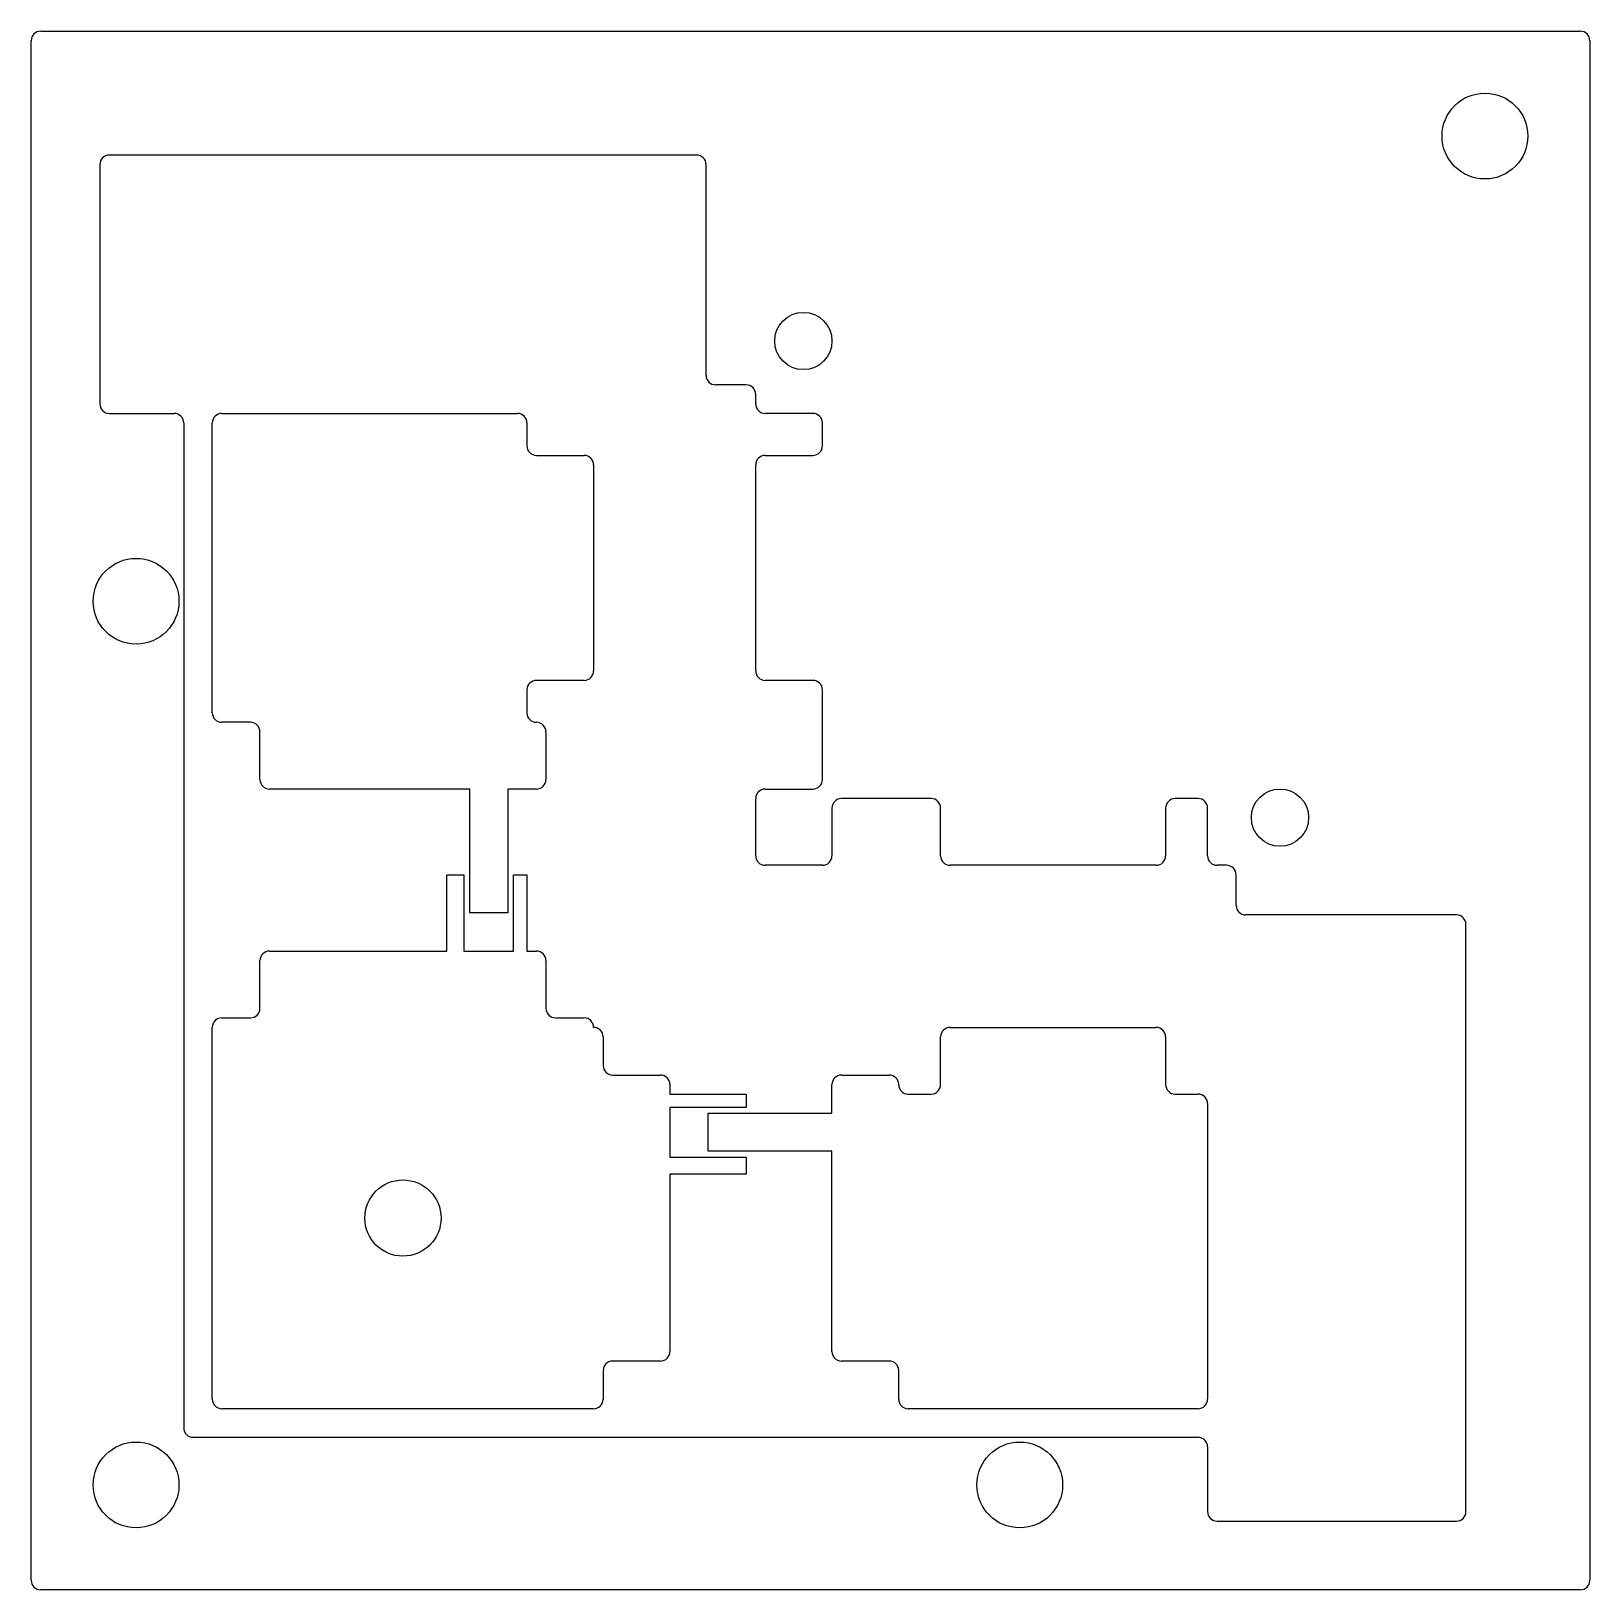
# Model space of a CAD drawing. Header units: millimetres. Extents: x -19.5 to 62.2, y -19.5 to 62.2.
import ezdxf

# ---------------------------------------------------------------- set-up
doc = ezdxf.new("R2010")
doc.units = ezdxf.units.MM

msp = doc.modelspace()

# ---------------------------------------------------------------- linework, layer by layer
for p, q in [((-19, 62.25), (61.75, 62.25)), ((-19.5, -19), (-19.5, 61.75)), ((62.25, 61.75), (62.25, -19)), ((15.4, 55.75), (-15.4, 55.75)), ((-15.9, 55.25), (-15.9, 42.7)), ((15.9, 44.2), (15.9, 55.25)), ((18, 43.7), (16.4, 43.7)), ((18.5, 42.7), (18.5, 43.2)), ((-15.4, 42.2), (-12, 42.2)), ((-11.5, 41.7), (-11.5, -11)), ((-10, 26.5), (-10, 41.7)), ((-9.5, 42.2), (6, 42.2)), ((6.5, 41.7), (6.5, 40.5)), ((21.5, 42.2), (19, 42.2)), ((22, 40.5), (22, 41.7)), ((7, 40), (9.5, 40)), ((10, 39.5), (10, 28.7)), ((18.5, 28.7), (18.5, 39.5)), ((19, 40), (21.5, 40)), ((9.5, 28.2), (7, 28.2)), ((21.5, 28.2), (19, 28.2)), ((6.5, 27.7), (6.5, 26.5)), ((22, 23), (22, 27.7)), ((-8, 26), (-9.5, 26)), ((-7.5, 23), (-7.5, 25.5)), ((7.5, 25.5), (7.5, 23)), ((3.5, 22.5), (-7, 22.5)), ((3.5, 16), (3.5, 22.5)), ((7, 22.5), (5.5, 22.5)), ((5.5, 22.5), (5.5, 16)), ((19, 22.5), (21.5, 22.5)), ((18.5, 19), (18.5, 22)), ((22.5, 21.5), (22.5, 19)), ((27.7, 22), (23, 22)), ((28.2, 19), (28.2, 21.5)), ((40, 21.5), (40, 19)), ((41.7, 22), (40.5, 22)), ((42.2, 19), (42.2, 21.5)), ((2.3, 14), (2.3, 18)), ((2.3, 18), (3.2, 18)), ((3.2, 18), (3.2, 14)), ((5.8, 14), (5.8, 18)), ((5.8, 18), (6.5, 18)), ((6.5, 18), (6.5, 14)), ((22, 18.5), (19, 18.5)), ((39.5, 18.5), (28.7, 18.5)), ((43.2, 18.5), (42.7, 18.5)), ((43.7, 16.4), (43.7, 18)), ((5.5, 16), (3.5, 16)), ((55.25, 15.9), (44.2, 15.9)), ((55.75, -15.4), (55.75, 15.4)), ((-7, 14), (2.3, 14)), ((3.2, 14), (5.8, 14)), ((6.5, 14), (7, 14)), ((-7.5, 11), (-7.5, 13.5)), ((7.5, 13.5), (7.5, 11)), ((-10, -9.5), (-10, 10)), ((-9.5, 10.5), (-8, 10.5)), ((8, 10.5), (9.5, 10.5)), ((28.7, 10), (39.5, 10)), ((10.5, 9.5), (10.5, 8)), ((28.2, 7), (28.2, 9.5)), ((40, 9.5), (40, 7)), ((11, 7.5), (13.5, 7.5)), ((23, 7.5), (25.5, 7.5)), ((14, 7), (14, 6.5)), ((22.5, 5.5), (22.5, 7)), ((14, 6.5), (18, 6.5)), ((18, 5.8), (14, 5.8)), ((14, 5.8), (14, 3.2)), ((18, 6.5), (18, 5.8)), ((26.5, 6.5), (27.7, 6.5)), ((40.5, 6.5), (41.7, 6.5)), ((42.2, 6), (42.2, -9.5)), ((16, 3.5), (16, 5.5)), ((16, 5.5), (22.5, 5.5)), ((22.5, 3.5), (16, 3.5)), ((22.5, -7), (22.5, 3.5)), ((14, 3.2), (18, 3.2)), ((18, 3.2), (18, 2.3)), ((18, 2.3), (14, 2.3)), ((14, 2.3), (14, -7)), ((10.5, -8), (10.5, -9.5)), ((13.5, -7.5), (11, -7.5)), ((25.5, -7.5), (23, -7.5)), ((26, -9.5), (26, -8)), ((10, -10), (-9.5, -10)), ((41.7, -10), (26.5, -10)), ((-11, -11.5), (41.7, -11.5)), ((42.2, -12), (42.2, -15.4)), ((42.7, -15.9), (55.25, -15.9)), ((61.75, -19.5), (-19, -19.5))]:
    msp.add_line(p, q)
for centre, radius in [((56.75, 56.75), 2.25), ((21, 46), 1.5), ((-14, 32.35), 2.25), ((46, 21), 1.5), ((0, 0), 2), ((-14, -14), 2.25), ((32.35, -14), 2.25)]:
    msp.add_circle(centre, radius)
for centre, start, end in [((-19, 61.75), 90, 180), ((61.75, 61.75), 0, 90), ((-15.4, 55.25), 90, 180), ((15.4, 55.25), 0, 90), ((16.4, 44.2), 180, 270), ((18, 43.2), 0, 90), ((-15.4, 42.7), 180, 270), ((19, 42.7), 180, 270), ((-12, 41.7), 0, 90), ((-9.5, 41.7), 90, 180), ((6, 41.7), 0, 90), ((21.5, 41.7), 0, 90), ((7, 40.5), 180, 270), ((21.5, 40.5), 270, 360), ((9.5, 39.5), 0, 90), ((19, 39.5), 90, 180), ((9.5, 28.7), 270, 360), ((19, 28.7), 180, 270), ((7, 27.7), 90, 180), ((21.5, 27.7), 0, 90), ((-9.5, 26.5), 180, 270), ((7, 26.5), 180, 270), ((-8, 25.5), 0, 90), ((7, 25.5), 0, 90), ((-7, 23), 180, 270), ((7, 23), 270, 360), ((21.5, 23), 270, 360), ((19, 22), 90, 180), ((23, 21.5), 90, 180), ((27.7, 21.5), 0, 90), ((40.5, 21.5), 90, 180), ((41.7, 21.5), 0, 90), ((19, 19), 180, 270), ((22, 19), 270, 360), ((28.7, 19), 180, 270), ((39.5, 19), 270, 360), ((42.7, 19), 180, 270), ((43.2, 18), 0, 90), ((44.2, 16.4), 180, 270), ((55.25, 15.4), 0, 90), ((-7, 13.5), 90, 180), ((7, 13.5), 0, 90), ((-8, 11), 270, 360), ((8, 11), 180, 270), ((-9.5, 10), 90, 180), ((9.5, 10), 0, 90), ((10, 9.5), 0, 90), ((28.7, 9.5), 90, 180), ((39.5, 9.5), 0, 90), ((11, 8), 180, 270), ((13.5, 7), 0, 90), ((23, 7), 90, 180), ((25.5, 7), 0, 90), ((26.5, 7), 180, 270), ((27.7, 7), 270, 360), ((40.5, 7), 180, 270), ((41.7, 6), 0, 90), ((13.5, -7), 270, 360), ((23, -7), 180, 270), ((11, -8), 90, 180), ((25.5, -8), 0, 90), ((-9.5, -9.5), 180, 270), ((10, -9.5), 270, 360), ((26.5, -9.5), 180, 270), ((41.7, -9.5), 270, 360), ((-11, -11), 180, 270), ((41.7, -12), 0, 90), ((42.7, -15.4), 180, 270), ((55.25, -15.4), 270, 360), ((-19, -19), 180, 270), ((61.75, -19), 270, 360)]:
    msp.add_arc(centre, 0.5, start, end)

doc.saveas('drawing.dxf')
